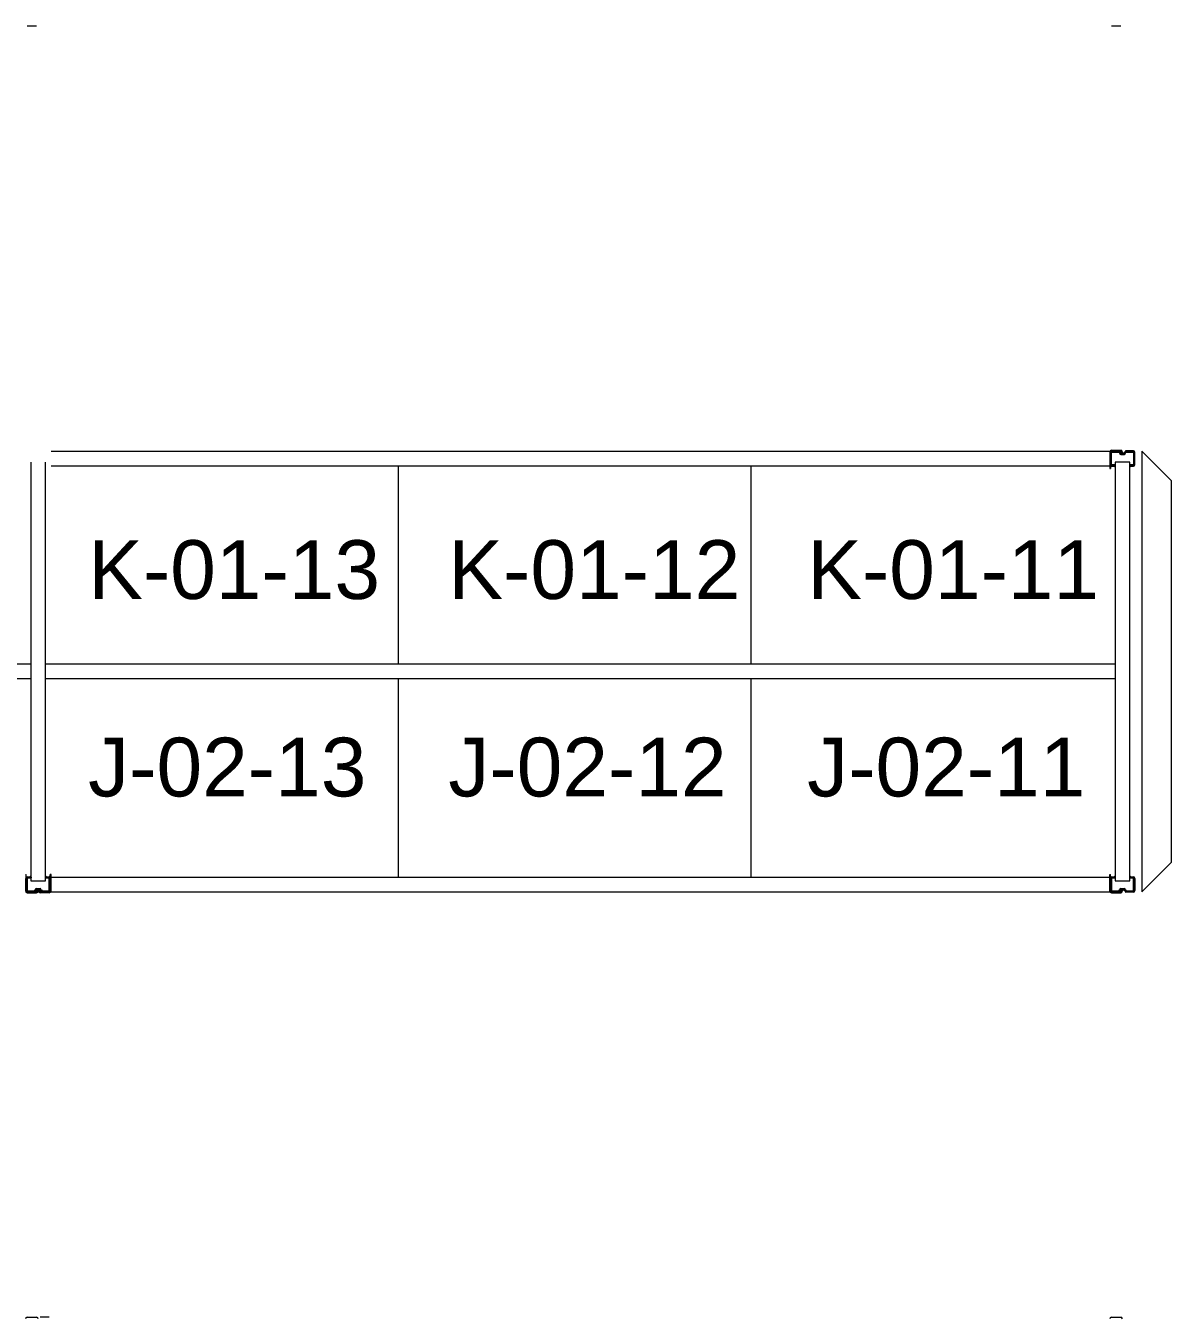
# Model space of a CAD drawing. Header units: inches. Extents: x 2743 to 10591, y -1604 to 5792.
# Drawn here: x 4610.3 to 4766.2, y 4518.1 to 4693.9 of the extents above; entities that cross this region are included whole.
import ezdxf

# ---------------------------------------------------------------- set-up
doc = ezdxf.new("R2010")
doc.units = ezdxf.units.IN
doc.header["$LTSCALE"] = 0.1875
doc.header["$MEASUREMENT"] = 0
for name, color, linetype, lineweight in [('22 Dimension', 7, 'Continuous', 5), ('32 Echelle', 160, 'Continuous', 15), ('33 Poutre', 30, 'Continuous', 15), ('37 Protection', 1, 'Continuous', 15)]:
    doc.layers.add(name, color=color, linetype=linetype, lineweight=lineweight)
doc.styles.add('arial', font='')
doc.styles.get('arial').set_extended_font_data('Arial')

msp = doc.modelspace()

# ---------------------------------------------------------------- hatches: boundary and pattern name
at = {"layer": '32 Echelle'}
for points in [[(4758.58373, 4633.81503), (4758.58373, 4634.00253), (4758.39623, 4634.00253)], [(4760.58373, 4633.81503), (4760.58373, 4634.00253), (4760.77123, 4634.00253)], [(4610.95873, 4578.19003), (4610.95873, 4578.00253), (4610.77123, 4578.00253)], [(4610.95873, 4578.19003), (4610.95873, 4578.00253), (4610.77123, 4578.00253)], [(4612.95873, 4578.19003), (4612.95873, 4578.00253), (4613.14623, 4578.00253)], [(4612.95873, 4578.19003), (4612.95873, 4578.00253), (4613.14623, 4578.00253)], [(4758.58373, 4578.19003), (4758.58373, 4578.00253), (4758.39623, 4578.00253)], [(4760.58373, 4578.19003), (4760.58373, 4578.00253), (4760.77123, 4578.00253)]]:
    msp.add_hatch(color=256, dxfattribs=at).paths.add_polyline_path(points)

# ---------------------------------------------------------------- linework, layer by layer
at = {"layer": '22 Dimension'}
for p, q in [((4660.95873, 4634.00253), (4660.95873, 4607.00253)), ((4708.95873, 4634.00253), (4708.95873, 4607.00253)), ((4610.95873, 4607.00253), (4465.33373, 4607.00253)), ((4758.58373, 4607.00253), (4612.95873, 4607.00253)), ((4610.95873, 4605.00253), (4465.33373, 4605.00253)), ((4758.58373, 4605.00253), (4612.95873, 4605.00253)), ((4660.95873, 4605.00253), (4660.95873, 4578.00253)), ((4708.95873, 4605.00253), (4708.95873, 4578.00253))]:
    msp.add_line(p, q, dxfattribs=at)
at = {"layer": '32 Echelle', "linetype": 'Continuous', "lineweight": 25}
for p, q in [((4757.95877, 4635.81878), (4757.95877, 4634.18628)), ((4758.04877, 4634.18628), (4758.04877, 4635.81878)), ((4759.07136, 4636.00253), (4758.14252, 4636.00253)), ((4758.14252, 4635.91253), (4759.07136, 4635.91253)), ((4759.16102, 4635.84619), (4759.20493, 4635.70256)), ((4759.291, 4635.72887), (4759.24708, 4635.8725)), ((4759.78681, 4635.66253), (4759.38065, 4635.66253)), ((4759.38065, 4635.57253), (4759.78681, 4635.57253)), ((4759.92038, 4635.8725), (4759.87647, 4635.72887)), ((4759.96254, 4635.70256), (4760.00645, 4635.84619)), ((4761.02494, 4636.00253), (4760.0961, 4636.00253)), ((4760.0961, 4635.91253), (4761.02494, 4635.91253)), ((4761.11869, 4635.81878), (4761.11869, 4634.18628)), ((4761.20869, 4634.18628), (4761.20869, 4635.81878)), ((4758.55877, 4634.09253), (4758.14252, 4634.09253)), ((4758.14252, 4634.00253), (4758.55877, 4634.00253)), ((4758.55877, 4634.00253), (4758.55877, 4634.09253)), ((4761.02494, 4634.09253), (4760.60869, 4634.09253)), ((4760.60869, 4634.09253), (4760.60869, 4634.00253)), ((4760.60869, 4634.00253), (4761.02494, 4634.00253)), ((4610.33377, 4576.18628), (4610.33377, 4577.81878)), ((4610.33377, 4576.18628), (4610.33377, 4577.81878)), ((4610.42377, 4577.81878), (4610.42377, 4576.18628)), ((4610.42377, 4577.81878), (4610.42377, 4576.18628)), ((4610.51752, 4578.00253), (4610.93377, 4578.00253)), ((4610.51752, 4578.00253), (4610.93377, 4578.00253)), ((4610.93377, 4577.91253), (4610.51752, 4577.91253)), ((4610.93377, 4577.91253), (4610.51752, 4577.91253)), ((4610.93377, 4578.00253), (4610.93377, 4577.91253)), ((4610.93377, 4578.00253), (4610.93377, 4577.91253)), ((4612.98369, 4578.00253), (4613.39994, 4578.00253)), ((4612.98369, 4577.91253), (4612.98369, 4578.00253)), ((4612.98369, 4578.00253), (4613.39994, 4578.00253)), ((4612.98369, 4577.91253), (4612.98369, 4578.00253)), ((4613.39994, 4577.91253), (4612.98369, 4577.91253)), ((4613.39994, 4577.91253), (4612.98369, 4577.91253)), ((4613.49369, 4576.18628), (4613.49369, 4577.81878)), ((4613.49369, 4576.18628), (4613.49369, 4577.81878)), ((4613.58369, 4577.81878), (4613.58369, 4576.18628)), ((4613.58369, 4577.81878), (4613.58369, 4576.18628)), ((4757.95877, 4576.18628), (4757.95877, 4577.81878)), ((4758.04877, 4577.81878), (4758.04877, 4576.18628)), ((4758.14252, 4578.00253), (4758.55877, 4578.00253)), ((4758.55877, 4577.91253), (4758.14252, 4577.91253)), ((4758.55877, 4578.00253), (4758.55877, 4577.91253)), ((4760.60869, 4578.00253), (4761.02494, 4578.00253)), ((4760.60869, 4577.91253), (4760.60869, 4578.00253)), ((4761.02494, 4577.91253), (4760.60869, 4577.91253)), ((4761.11869, 4576.18628), (4761.11869, 4577.81878)), ((4761.20869, 4577.81878), (4761.20869, 4576.18628)), ((4610.51752, 4576.09253), (4611.44636, 4576.09253)), ((4610.51752, 4576.09253), (4611.44636, 4576.09253)), ((4611.44636, 4576.00253), (4610.51752, 4576.00253)), ((4611.44636, 4576.00253), (4610.51752, 4576.00253)), ((4611.53602, 4576.15887), (4611.57993, 4576.3025)), ((4611.53602, 4576.15887), (4611.57993, 4576.3025)), ((4611.666, 4576.27619), (4611.62208, 4576.13256)), ((4611.666, 4576.27619), (4611.62208, 4576.13256)), ((4611.75565, 4576.43253), (4612.16181, 4576.43253)), ((4611.75565, 4576.43253), (4612.16181, 4576.43253)), ((4612.16181, 4576.34253), (4611.75565, 4576.34253)), ((4612.16181, 4576.34253), (4611.75565, 4576.34253)), ((4612.29538, 4576.13256), (4612.25147, 4576.27619)), ((4612.29538, 4576.13256), (4612.25147, 4576.27619)), ((4612.33754, 4576.3025), (4612.38145, 4576.15887)), ((4612.33754, 4576.3025), (4612.38145, 4576.15887)), ((4612.4711, 4576.09253), (4613.39994, 4576.09253)), ((4612.4711, 4576.09253), (4613.39994, 4576.09253)), ((4613.39994, 4576.00253), (4612.4711, 4576.00253)), ((4613.39994, 4576.00253), (4612.4711, 4576.00253)), ((4758.14252, 4576.09253), (4759.07136, 4576.09253)), ((4759.07136, 4576.00253), (4758.14252, 4576.00253)), ((4759.16102, 4576.15887), (4759.20493, 4576.3025)), ((4759.291, 4576.27619), (4759.24708, 4576.13256)), ((4759.38065, 4576.43253), (4759.78681, 4576.43253)), ((4759.78681, 4576.34253), (4759.38065, 4576.34253)), ((4759.92038, 4576.13256), (4759.87647, 4576.27619)), ((4759.96254, 4576.3025), (4760.00645, 4576.15887)), ((4760.0961, 4576.09253), (4761.02494, 4576.09253)), ((4761.02494, 4576.00253), (4760.0961, 4576.00253))]:
    msp.add_line(p, q, dxfattribs=at)
at = {"layer": '32 Echelle'}
for p, q in [((4610.95873, 4634.50253), (4610.95873, 4577.50253)), ((4610.95873, 4634.50253), (4610.95873, 4577.50253)), ((4612.95873, 4577.50253), (4612.95873, 4634.50253)), ((4612.95873, 4577.50253), (4612.95873, 4634.50253)), ((4758.58373, 4634.00253), (4758.39623, 4634.00253)), ((4758.58373, 4633.81503), (4758.39623, 4634.00253)), ((4760.58373, 4634.50253), (4758.58373, 4634.50253)), ((4758.58373, 4634.50253), (4758.58373, 4577.50253)), ((4758.58373, 4633.81503), (4758.58373, 4634.00253)), ((4760.58373, 4577.50253), (4760.58373, 4634.50253)), ((4760.58373, 4634.00253), (4760.77123, 4634.00253)), ((4760.58373, 4633.81503), (4760.58373, 4634.00253)), ((4760.58373, 4633.81503), (4760.77123, 4634.00253)), ((4610.95873, 4578.19003), (4610.77123, 4578.00253)), ((4610.95873, 4578.19003), (4610.77123, 4578.00253)), ((4610.95873, 4578.00253), (4610.77123, 4578.00253)), ((4610.95873, 4578.00253), (4610.77123, 4578.00253)), ((4610.95873, 4578.19003), (4610.95873, 4578.00253)), ((4610.95873, 4578.19003), (4610.95873, 4578.00253)), ((4610.95873, 4577.50253), (4612.95873, 4577.50253)), ((4610.95873, 4577.50253), (4612.95873, 4577.50253)), ((4612.95873, 4578.19003), (4612.95873, 4578.00253)), ((4612.95873, 4578.19003), (4613.14623, 4578.00253)), ((4612.95873, 4578.19003), (4612.95873, 4578.00253)), ((4612.95873, 4578.19003), (4613.14623, 4578.00253)), ((4612.95873, 4578.00253), (4613.14623, 4578.00253)), ((4612.95873, 4578.00253), (4613.14623, 4578.00253)), ((4758.58373, 4578.19003), (4758.39623, 4578.00253)), ((4758.58373, 4578.00253), (4758.39623, 4578.00253)), ((4758.58373, 4578.19003), (4758.58373, 4578.00253)), ((4758.58373, 4577.50253), (4760.58373, 4577.50253)), ((4760.58373, 4578.19003), (4760.58373, 4578.00253)), ((4760.58373, 4578.19003), (4760.77123, 4578.00253)), ((4760.58373, 4578.00253), (4760.77123, 4578.00253))]:
    msp.add_line(p, q, dxfattribs=at)
at = {"layer": '32 Echelle', "linetype": 'Continuous', "lineweight": 25}
for centre, radius, start, end in [((4758.14252, 4635.81878), 0.18375, 90, 180), ((4758.14252, 4635.81878), 0.09375, 90, 180), ((4759.07136, 4635.81878), 0.18375, 17, 90), ((4759.07136, 4635.81878), 0.09375, 17, 90), ((4759.38065, 4635.75628), 0.18375, 197, 270), ((4759.38065, 4635.75628), 0.09375, 197, 270), ((4759.78681, 4635.75628), 0.09375, 270, 343), ((4759.78681, 4635.75628), 0.18375, 270, 343), ((4760.0961, 4635.81878), 0.18375, 90, 163), ((4760.0961, 4635.81878), 0.09375, 90, 163), ((4761.02494, 4635.81878), 0.18375, 0, 90), ((4761.02494, 4635.81878), 0.09375, 0, 90), ((4758.14252, 4634.18628), 0.18375, 180, 270), ((4758.14252, 4634.18628), 0.09375, 180, 270), ((4761.02494, 4634.18628), 0.09375, 270, 0), ((4761.02494, 4634.18628), 0.18375, 270, 0), ((4610.51752, 4577.81878), 0.18375, 90, 180), ((4610.51752, 4577.81878), 0.18375, 90, 180), ((4610.51752, 4577.81878), 0.09375, 90, 180), ((4610.51752, 4577.81878), 0.09375, 90, 180), ((4613.39994, 4577.81878), 0.18375, 0, 90), ((4613.39994, 4577.81878), 0.18375, 0, 90), ((4613.39994, 4577.81878), 0.09375, 0, 90), ((4613.39994, 4577.81878), 0.09375, 0, 90), ((4758.14252, 4577.81878), 0.18375, 90, 180), ((4758.14252, 4577.81878), 0.09375, 90, 180), ((4761.02494, 4577.81878), 0.18375, 0, 90), ((4761.02494, 4577.81878), 0.09375, 0, 90), ((4610.51752, 4576.18628), 0.18375, 180, 270), ((4610.51752, 4576.18628), 0.18375, 180, 270), ((4610.51752, 4576.18628), 0.09375, 180, 270), ((4610.51752, 4576.18628), 0.09375, 180, 270), ((4611.44636, 4576.18628), 0.09375, 270, 343), ((4611.44636, 4576.18628), 0.09375, 270, 343), ((4611.44636, 4576.18628), 0.18375, 270, 343), ((4611.44636, 4576.18628), 0.18375, 270, 343), ((4611.75565, 4576.24878), 0.18375, 90, 163), ((4611.75565, 4576.24878), 0.18375, 90, 163), ((4611.75565, 4576.24878), 0.09375, 90, 163), ((4611.75565, 4576.24878), 0.09375, 90, 163), ((4612.16181, 4576.24878), 0.18375, 17, 90), ((4612.16181, 4576.24878), 0.18375, 17, 90), ((4612.16181, 4576.24878), 0.09375, 17, 90), ((4612.16181, 4576.24878), 0.09375, 17, 90), ((4612.4711, 4576.18628), 0.18375, 197, 270), ((4612.4711, 4576.18628), 0.18375, 197, 270), ((4612.4711, 4576.18628), 0.09375, 197, 270), ((4612.4711, 4576.18628), 0.09375, 197, 270), ((4613.39994, 4576.18628), 0.09375, 270, 0), ((4613.39994, 4576.18628), 0.18375, 270, 0), ((4613.39994, 4576.18628), 0.09375, 270, 0), ((4613.39994, 4576.18628), 0.18375, 270, 0), ((4758.14252, 4576.18628), 0.18375, 180, 270), ((4758.14252, 4576.18628), 0.09375, 180, 270), ((4759.07136, 4576.18628), 0.09375, 270, 343), ((4759.07136, 4576.18628), 0.18375, 270, 343), ((4759.38065, 4576.24878), 0.18375, 90, 163), ((4759.38065, 4576.24878), 0.09375, 90, 163), ((4759.78681, 4576.24878), 0.18375, 17, 90), ((4759.78681, 4576.24878), 0.09375, 17, 90), ((4760.0961, 4576.18628), 0.18375, 197, 270), ((4760.0961, 4576.18628), 0.09375, 197, 270), ((4761.02494, 4576.18628), 0.09375, 270, 0), ((4761.02494, 4576.18628), 0.18375, 270, 0)]:
    msp.add_arc(centre, radius, start, end, dxfattribs=at)
at = {"layer": '33 Poutre'}
for p, q in [((4610.45273, 4693.88353), (4611.71473, 4693.88353)), ((4758.07773, 4693.88353), (4759.33973, 4693.88353)), ((4613.70873, 4636.00253), (4757.83373, 4636.00253)), ((4757.83373, 4636.00253), (4757.83373, 4634.00253)), ((4757.83373, 4635.87753), (4757.83373, 4633.62153)), ((4757.95273, 4635.87753), (4757.95273, 4633.62153)), ((4758.07773, 4636.12153), (4759.33973, 4636.12153)), ((4759.33973, 4636.00253), (4758.07773, 4636.00253)), ((4759.46473, 4635.66253), (4759.46473, 4635.87753)), ((4759.46473, 4635.66253), (4759.58373, 4635.66253)), ((4759.58373, 4635.66253), (4759.58373, 4635.87753)), ((4613.70873, 4634.00253), (4757.83373, 4634.00253)), ((4757.83373, 4633.62153), (4757.95273, 4633.62153)), ((4610.20873, 4578.38353), (4610.32773, 4578.38353)), ((4610.32773, 4576.12753), (4610.32773, 4578.38353)), ((4613.70873, 4578.38353), (4613.58973, 4578.38353)), ((4613.58973, 4576.12753), (4613.58973, 4578.38353)), ((4613.70873, 4576.12753), (4613.70873, 4578.38353)), ((4613.70873, 4578.00253), (4757.83373, 4578.00253)), ((4613.70873, 4576.00253), (4613.70873, 4578.00253)), ((4757.83373, 4576.12753), (4757.83373, 4578.38353)), ((4757.83373, 4578.38353), (4757.95273, 4578.38353)), ((4757.83373, 4576.00253), (4757.83373, 4578.00253)), ((4757.95273, 4576.12753), (4757.95273, 4578.38353)), ((4611.71473, 4576.00253), (4610.45273, 4576.00253)), ((4610.45273, 4575.88353), (4611.71473, 4575.88353)), ((4611.83973, 4576.34253), (4611.83973, 4576.12753)), ((4611.83973, 4576.34253), (4611.95873, 4576.34253)), ((4611.95873, 4576.34253), (4611.95873, 4576.12753)), ((4611.95873, 4576.34253), (4611.95873, 4576.12753)), ((4612.07773, 4576.34253), (4611.95873, 4576.34253)), ((4612.07773, 4576.34253), (4612.07773, 4576.12753)), ((4612.20273, 4576.00253), (4613.46473, 4576.00253)), ((4613.46473, 4575.88353), (4612.20273, 4575.88353)), ((4613.70873, 4576.00253), (4757.83373, 4576.00253)), ((4759.33973, 4576.00253), (4758.07773, 4576.00253)), ((4758.07773, 4575.88353), (4759.33973, 4575.88353)), ((4759.46473, 4576.34253), (4759.46473, 4576.12753)), ((4759.46473, 4576.34253), (4759.58373, 4576.34253)), ((4759.58373, 4576.34253), (4759.58373, 4576.12753)), ((4610.45273, 4518.12153), (4611.71473, 4518.12153)), ((4613.46473, 4518.12153), (4612.20273, 4518.12153)), ((4758.07773, 4518.12153), (4759.33973, 4518.12153))]:
    msp.add_line(p, q, dxfattribs=at)
for centre, radius, start, end in [((4758.07773, 4635.87753), 0.244, 90, 180), ((4758.07773, 4635.87753), 0.125, 90, 180), ((4759.33973, 4635.87753), 0.244, 0, 90), ((4759.33973, 4635.87753), 0.125, 0, 90), ((4610.45273, 4576.12753), 0.244, 180, 270), ((4610.45273, 4576.12753), 0.125, 180, 270), ((4611.71473, 4576.12753), 0.125, 270, 0), ((4611.71473, 4576.12753), 0.244, 270, 0), ((4612.20273, 4576.12753), 0.244, 180, 270), ((4612.20273, 4576.12753), 0.125, 180, 270), ((4613.46473, 4576.12753), 0.244, 270, 0), ((4613.46473, 4576.12753), 0.125, 270, 0), ((4758.07773, 4576.12753), 0.244, 180, 270), ((4758.07773, 4576.12753), 0.125, 180, 270), ((4759.33973, 4576.12753), 0.125, 270, 0), ((4759.33973, 4576.12753), 0.244, 270, 0), ((4610.45273, 4517.87753), 0.244, 90, 180), ((4611.71473, 4517.87753), 0.244, 0, 90), ((4758.07773, 4517.87753), 0.244, 90, 180), ((4759.33973, 4517.87753), 0.244, 0, 90)]:
    msp.add_arc(centre, radius, start, end, dxfattribs=at)
at = {"layer": '37 Protection'}
for p, q in [((4762.20869, 4636.00253), (4762.20869, 4576.00253)), ((4762.20869, 4636.00253), (4766.20869, 4632.00253)), ((4766.20869, 4632.00253), (4766.20869, 4580.00253)), ((4762.20869, 4576.00253), (4766.20869, 4580.00253))]:
    msp.add_line(p, q, dxfattribs=at)

# ---------------------------------------------------------------- texts
at = {"layer": '22 Dimension', "char_height": 8, "attachment_point": 1, "style": 'arial'}
for s, insert in [('{\\fArial Unicode MS|b0|i0|c0|p2;\\C8;K-01-13}', (4618.7529, 4623.8703)), ('{\\fArial Unicode MS|b0|i0|c0|p2;\\C8;K-01-12}', (4667.79366, 4623.8703)), ('{\\fArial Unicode MS|b0|i0|c0|p2;\\C8;K-01-11}', (4716.64647, 4623.8703)), ('{\\fArial Unicode MS|b0|i0|c0|p2;\\C8;J-02-13}', (4618.7529, 4596.99776)), ('{\\fArial Unicode MS|b0|i0|c0|p2;\\C8;J-02-12}', (4667.79366, 4596.99776)), ('{\\fArial Unicode MS|b0|i0|c0|p2;\\C8;J-02-11}', (4716.64647, 4596.99776))]:
    msp.add_mtext_dynamic_manual_height_columns(s, width=68.8901007, gutter_width=5, heights=[0], dxfattribs=dict(at, insert=insert))

doc.saveas('drawing.dxf')
